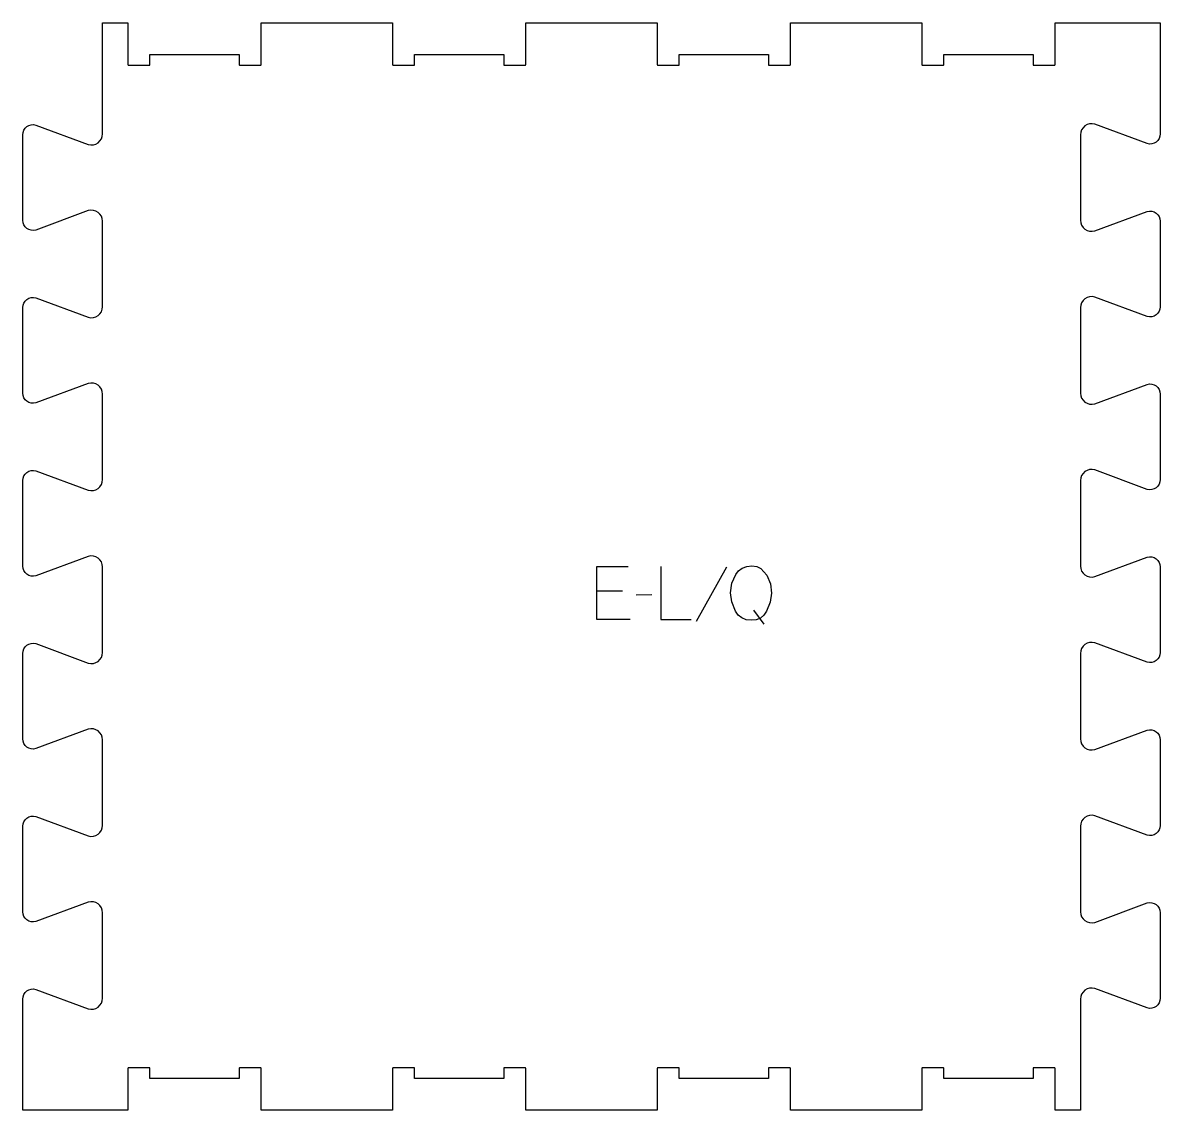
# Model space of a CAD drawing. Header units: millimetres. Extents: x -322 to 322, y -308 to 308.
import ezdxf

# ---------------------------------------------------------------- set-up
doc = ezdxf.new("R2010")
doc.units = ezdxf.units.MM
doc.layers.add('1_ANYTOOL_1MMDEEP_LABELS_S', color=2, linetype='Continuous', true_color=0xffff00)
doc.layers.add('4_ANYTOOL_CUTTHROUGH_OUTSI', color=5, linetype='Continuous', true_color=0x0000ff)

msp = doc.modelspace()

# ---------------------------------------------------------------- linework, layer by layer
at = {"layer": '1_ANYTOOL_1MMDEEP_LABELS_S'}
for p, q in [((76.54, -0.47), (59.36, -31.24)), ((17.66, -13.93), (3, -13.93)), ((34.16, -16.11), (25.37, -16.2)), ((97.89, -32.66), (92.06, -24.69))]:
    msp.add_line(p, q, dxfattribs=at)
msp.add_lwpolyline([(90.9, 0.34), (93.67, -0.03), (96, -1.16), (99.43, -4.89), (101.4, -9.9), (102.04, -15.17), (101.35, -20.27), (99.26, -25.37), (97.68, -27.6), (95.71, -29.2), (93.33, -30.15), (90.56, -30.47), (87.68, -30.15), (85.23, -29.18), (83.2, -27.55), (81.6, -25.29), (79.54, -20.09), (78.86, -14.87), (79.57, -9.49), (81.73, -4.5), (83.39, -2.38), (85.48, -0.87), (87.98, 0.04)], close=True, dxfattribs=at)
for points in [[(21.94, -30), (3, -30), (3, 0), (20.83, 0)], [(39.3, 0), (39.3, -30), (56.4, -30)]]:
    msp.add_lwpolyline(points, dxfattribs=at)
at = {"layer": '4_ANYTOOL_CUTTHROUGH_OUTSI'}
msp.add_lwpolyline([(277.14, -245.25), (277.14, -308.25), (262.75, -308.25), (262.75, -284.5, 0.414214), (262.5, -284.25), (250.5, -284.25, 0.414214), (250.25, -284.5), (250.25, -290.25), (199.75, -290.25), (199.75, -284.5, 0.414214), (199.5, -284.25), (187.5, -284.25, 0.414214), (187.25, -284.5), (187.25, -308.25), (112.75, -308.25), (112.75, -284.5, 0.414214), (112.5, -284.25), (100.5, -284.25, 0.414214), (100.25, -284.5), (100.25, -290.25), (49.75, -290.25), (49.75, -284.5, 0.414214), (49.5, -284.25), (37.5, -284.25, 0.414214), (37.25, -284.5), (37.25, -308.25), (-37.25, -308.25), (-37.25, -284.5, 0.414214), (-37.5, -284.25), (-49.5, -284.25, 0.414214), (-49.75, -284.5), (-49.75, -290.25), (-100.25, -290.25), (-100.25, -284.5, 0.414214), (-100.5, -284.25), (-112.5, -284.25, 0.414214), (-112.75, -284.5), (-112.75, -308.25), (-187.25, -308.25), (-187.25, -284.5, 0.414214), (-187.5, -284.25), (-199.5, -284.25, 0.414214), (-199.75, -284.5), (-199.75, -290.25), (-250.25, -290.25), (-250.25, -284.5, 0.414214), (-250.5, -284.25), (-262.5, -284.25, 0.414214), (-262.75, -284.5), (-262.75, -308.25), (-322.36, -308.25), (-322.36, -245.25, -0.501977), (-314.97, -239.74), (-285.2, -250.73, 0.015604), (-285.18, -250.74, 0.502397), (-277.14, -244.75), (-277.14, -196.25, 0.503222), (-285.2, -190.27), (-314.97, -201.26, -0.501976), (-322.36, -195.75), (-322.36, -147.25, -0.501976), (-314.97, -141.74), (-285.2, -152.73, 0.503225), (-277.14, -146.75), (-277.14, -98.25, 0.503222), (-285.2, -92.27), (-314.97, -103.26, -0.501976), (-322.36, -97.75), (-322.36, -49.25, -0.501976), (-314.97, -43.74), (-285.2, -54.73, 0.503225), (-277.14, -48.75), (-277.14, -0.25, 0.503222), (-285.2, 5.73), (-314.97, -5.26, -0.501976), (-322.36, 0.25), (-322.36, 48.75, -0.501976), (-314.97, 54.26), (-285.2, 43.27, 0.503225), (-277.14, 49.25), (-277.14, 97.75, 0.503222), (-285.2, 103.73), (-314.97, 92.74, -0.501976), (-322.36, 98.25), (-322.36, 146.75, -0.501976), (-314.97, 152.26), (-285.2, 141.27, 0.503225), (-277.14, 147.25), (-277.14, 195.75, 0.503222), (-285.2, 201.73), (-314.97, 190.74, -0.501976), (-322.36, 196.25), (-322.36, 244.75, -0.501976), (-314.97, 250.26), (-285.2, 239.27, 0.503225), (-277.14, 245.25), (-277.14, 308.25), (-262.75, 308.25), (-262.75, 284.5, 0.414214), (-262.5, 284.25), (-250.5, 284.25, 0.414214), (-250.25, 284.5), (-250.25, 290.25), (-199.75, 290.25), (-199.75, 284.5, 0.414214), (-199.5, 284.25), (-187.5, 284.25, 0.414214), (-187.25, 284.5), (-187.25, 308.25), (-112.75, 308.25), (-112.75, 284.5, 0.414214), (-112.5, 284.25), (-100.5, 284.25, 0.414214), (-100.25, 284.5), (-100.25, 290.25), (-49.75, 290.25), (-49.75, 284.5, 0.414214), (-49.5, 284.25), (-37.5, 284.25, 0.414214), (-37.25, 284.5), (-37.25, 308.25), (37.25, 308.25), (37.25, 284.5, 0.414214), (37.5, 284.25), (49.5, 284.25, 0.414214), (49.75, 284.5), (49.75, 290.25), (100.25, 290.25), (100.25, 284.5, 0.414214), (100.5, 284.25), (112.5, 284.25, 0.414214), (112.75, 284.5), (112.75, 308.25), (187.25, 308.25), (187.25, 284.5, 0.414214), (187.5, 284.25), (199.5, 284.25, 0.414214), (199.75, 284.5), (199.75, 290.25), (250.25, 290.25), (250.25, 284.5, 0.414214), (250.5, 284.25), (262.5, 284.25, 0.414214), (262.75, 284.5), (262.75, 308.25), (322.36, 308.25), (322.36, 245.25, -0.501977), (314.97, 239.74), (285.2, 250.73, 0.503225), (277.14, 244.75), (277.14, 196.25, 0.503222), (285.2, 190.27), (314.97, 201.26, -0.501976), (322.36, 195.75), (322.36, 147.25, -0.501976), (314.97, 141.74), (285.2, 152.73, 0.503225), (277.14, 146.75), (277.14, 98.25, 0.503222), (285.2, 92.27), (314.97, 103.26, -0.501976), (322.36, 97.75), (322.36, 49.25, -0.501976), (314.97, 43.74), (285.2, 54.73, 0.503225), (277.14, 48.75), (277.14, 0.25, 0.503222), (285.2, -5.73), (314.97, 5.26, -0.501976), (322.36, -0.25), (322.36, -48.75, -0.501976), (314.97, -54.26), (285.2, -43.27, 0.503225), (277.14, -49.25), (277.14, -97.75, 0.503222), (285.2, -103.73), (314.97, -92.74, -0.501976), (322.36, -98.25), (322.36, -146.75, -0.501976), (314.97, -152.26), (285.2, -141.27, 0.503225), (277.14, -147.25), (277.14, -195.75, 0.503222), (285.2, -201.73), (314.97, -190.74, -0.501976), (322.36, -196.25), (322.36, -244.75, -0.501976), (314.97, -250.26), (285.2, -239.27, 0.503225)], format="xyb", close=True, dxfattribs=at)

doc.saveas('drawing.dxf')
